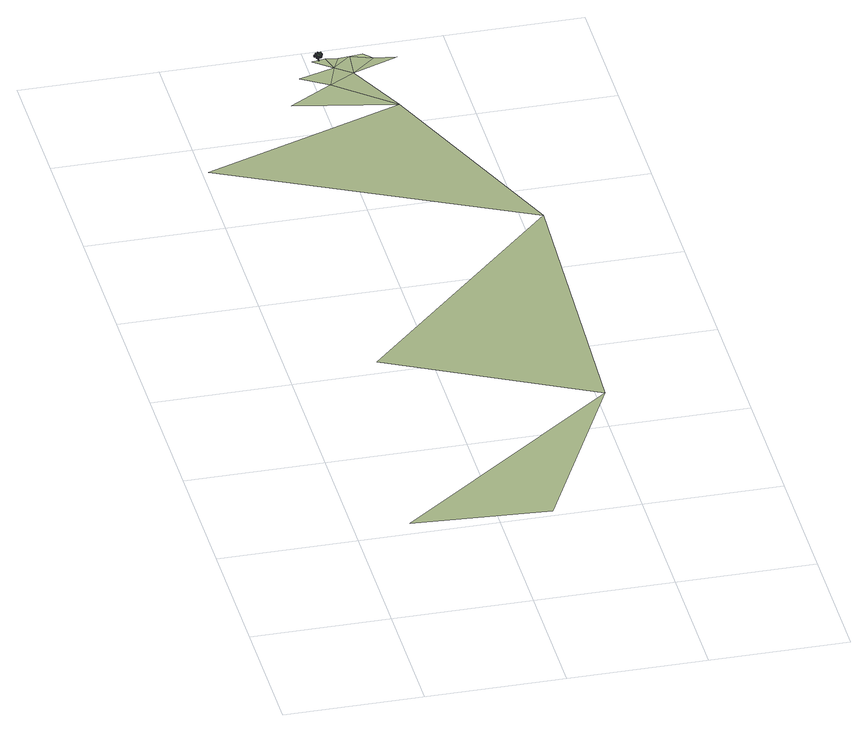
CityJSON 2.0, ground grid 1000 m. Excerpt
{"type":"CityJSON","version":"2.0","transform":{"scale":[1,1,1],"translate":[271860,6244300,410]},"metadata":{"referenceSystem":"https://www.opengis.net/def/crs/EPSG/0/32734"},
"CityObjects":{
"tree1":{"type":"SolitaryVegetationObject","attributes":{"height":2.1,"width":0.18,"group":"standard","type":"broadleaf","footprint":[263493.34,6242569.21],"ground_height":28.87},"geometry":[{"type":"MultiSurface","lod":"2","boundaries":[[[0,1,2]],[[3,4,5]],[[0,6,7]],[[8,9,6]],[[9,10,11]],[[3,12,13]],[[2,8,0]],[[14,15,8]],[[15,16,10]],[[17,18,19]],[[2,20,14]],[[20,21,14]],[[22,16,21]],[[23,24,25]],[[7,20,1]],[[22,26,9]],[[9,23,22]],[[11,27,23]],[[28,29,30]],[[25,31,32]],[[33,34,35]],[[5,36,37]],[[38,39,40]],[[34,41,35]],[[28,38,34]],[[31,41,29]],[[39,42,43]],[[41,44,29]],[[29,39,30]],[[41,40,45]],[[40,42,45]],[[39,42,40]],[[46,47,48]],[[11,46,49]],[[11,12,3]],[[10,13,46]],[[50,51,52]],[[49,48,53]],[[12,53,50]],[[12,47,13]],[[50,52,47]],[[47,54,48]],[[53,54,51]],[[51,55,56]],[[51,55,52]],[[57,58,59]],[[19,60,61]],[[62,60,57]],[[17,57,63]],[[10,17,32]],[[10,61,62]],[[16,19,61]],[[32,19,25]],[[59,64,65]],[[63,66,18]],[[18,58,60]],[[63,59,67]],[[65,68,69]],[[67,70,66]],[[58,70,64]],[[59,70,67]],[[68,71,69]],[[70,68,64]],[[70,69,71]],[[72,73,74]],[[22,74,73]],[[9,72,6]],[[20,72,74]],[[75,76,77]],[[33,78,79]],[[33,28,34]],[[80,32,31]],[[33,36,81]],[[79,75,77]],[[27,37,75]],[[75,82,83]],[[77,84,36]],[[37,84,82]],[[84,85,82]],[[76,86,87]],[[83,85,86]],[[79,24,27]],[[79,78,24]],[[78,25,24]],[[5,80,81]],[[5,4,80]],[[4,32,80]],[[0,7,1]],[[0,8,6]],[[8,15,9]],[[9,15,10]],[[13,32,4]],[[4,3,13]],[[2,14,8]],[[14,21,15]],[[15,21,16]],[[17,63,18]],[[2,1,20]],[[20,22,21]],[[22,23,16]],[[25,16,23]],[[23,27,24]],[[7,6,20]],[[22,73,26]],[[9,11,23]],[[11,3,27]],[[28,31,29]],[[25,35,31]],[[35,25,78]],[[78,33,35]],[[37,3,5]],[[5,81,36]],[[38,30,39]],[[34,38,41]],[[28,30,38]],[[31,35,41]],[[39,44,42]],[[41,45,44]],[[29,44,39]],[[41,38,40]],[[44,45,42]],[[46,13,47]],[[11,10,46]],[[11,49,12]],[[10,32,13]],[[50,53,51]],[[49,46,48]],[[12,49,53]],[[12,50,47]],[[54,52,55]],[[47,52,54]],[[53,48,54]],[[51,54,55]],[[57,60,58]],[[19,18,60]],[[62,61,60]],[[17,62,57]],[[10,62,17]],[[10,16,61]],[[16,25,19]],[[32,17,19]],[[59,58,64]],[[63,67,66]],[[18,66,58]],[[63,57,59]],[[65,64,68]],[[58,66,70]],[[59,65,70]],[[68,88,71]],[[70,71,88]],[[70,88,68]],[[70,65,69]],[[72,26,73]],[[22,20,74]],[[9,26,72]],[[20,6,72]],[[75,83,76]],[[33,81,28]],[[28,81,31]],[[81,80,31]],[[33,77,36]],[[77,33,79]],[[79,27,75]],[[27,3,37]],[[84,76,87]],[[75,37,82]],[[77,76,84]],[[37,36,84]],[[86,85,87]],[[84,87,85]],[[76,83,86]],[[83,82,85]],[[89,90,91]],[[92,93,94]],[[95,96,97]],[[89,91,97]],[[98,99,100]],[[101,102,103]],[[104,105,106]],[[98,100,106]],[[107,108,109]],[[110,111,112]],[[113,114,115]],[[107,109,115]],[[116,117,118]],[[119,120,121]],[[122,123,124]],[[116,118,124]],[[125,126,127]],[[128,129,130]],[[131,132,133]],[[125,127,133]],[[134,135,136]],[[137,138,139]],[[140,141,142]],[[134,136,142]],[[143,144,145]],[[146,147,148]],[[149,150,151]],[[143,145,151]],[[152,153,154]],[[155,156,157]],[[158,159,160]],[[152,154,160]],[[161,162,163]],[[164,165,166]],[[167,168,169]],[[161,163,169]],[[170,171,172]],[[173,174,175]],[[176,177,178]],[[170,172,178]],[[179,180,181]],[[182,183,184]],[[185,186,187]],[[179,181,187]],[[188,189,190]],[[191,192,193]],[[194,195,196]],[[188,190,196]],[[197,198,199]],[[200,201,202]],[[203,204,205]],[[197,199,205]],[[206,207,208]],[[209,210,211]],[[212,213,214]],[[206,208,214]],[[215,216,217]],[[218,219,220]],[[221,222,223]],[[215,217,223]],[[224,225,226]],[[227,228,229]],[[230,231,232]],[[224,226,232]],[[233,234,235]],[[236,237,238]],[[239,240,241]],[[233,235,241]],[[242,243,244]],[[245,246,247]],[[248,249,250]],[[242,244,250]],[[251,252,253]],[[254,255,256]],[[257,258,259]],[[251,253,259]],[[260,261,262]],[[263,264,265]],[[266,267,268]],[[260,262,268]],[[269,270,271]],[[272,273,274]],[[275,276,277]],[[269,271,277]],[[278,279,280]],[[281,282,283]],[[284,285,286]],[[278,280,286]],[[287,288,289]],[[290,291,292]],[[293,294,295]],[[287,289,295]],[[296,297,298]],[[299,300,301]],[[302,303,304]],[[296,298,304]],[[305,306,307]],[[308,309,310]],[[311,312,313]],[[305,307,313]],[[314,315,316]],[[317,318,319]],[[320,321,322]],[[314,316,322]],[[323,324,325]],[[326,327,328]],[[329,330,331]],[[323,325,331]],[[332,333,334]],[[335,336,337]],[[338,339,340]],[[332,334,340]],[[341,342,343]],[[344,345,346]],[[347,348,349]],[[341,343,349]],[[350,351,352]],[[353,354,355]],[[356,357,358]],[[350,352,358]],[[359,360,361]],[[362,363,364]],[[365,366,367]],[[359,361,367]],[[368,369,370]],[[371,372,373]],[[374,375,376]],[[368,370,376]],[[377,378,379]],[[380,381,382]],[[383,384,385]],[[377,379,385]],[[386,387,388]],[[389,390,391]],[[392,393,394]],[[386,388,394]],[[395,396,397]],[[398,399,400]],[[401,402,403]],[[395,397,403]],[[404,405,406]],[[407,408,409]],[[410,411,412]],[[404,406,412]],[[412,409,410]],[[412,406,409]],[[406,407,409]],[[412,405,404]],[[412,411,405]],[[411,413,405]],[[409,411,410]],[[409,408,411]],[[408,413,411]],[[406,408,407]],[[406,405,408]],[[405,413,408]],[[403,400,401]],[[403,397,400]],[[397,398,400]],[[403,396,395]],[[403,402,396]],[[402,414,396]],[[400,402,401]],[[400,399,402]],[[399,414,402]],[[397,399,398]],[[397,396,399]],[[396,414,399]],[[394,391,392]],[[394,388,391]],[[388,389,391]],[[394,387,386]],[[394,393,387]],[[393,415,387]],[[391,393,392]],[[391,390,393]],[[390,415,393]],[[388,390,389]],[[388,387,390]],[[387,415,390]],[[385,382,383]],[[385,379,382]],[[379,380,382]],[[385,378,377]],[[385,384,378]],[[384,416,378]],[[382,384,383]],[[382,381,384]],[[381,416,384]],[[379,381,380]],[[379,378,381]],[[378,416,381]],[[376,373,374]],[[376,370,373]],[[370,371,373]],[[376,369,368]],[[376,375,369]],[[375,417,369]],[[373,375,374]],[[373,372,375]],[[372,417,375]],[[370,372,371]],[[370,369,372]],[[369,417,372]],[[367,364,365]],[[367,361,364]],[[361,362,364]],[[367,360,359]],[[367,366,360]],[[366,418,360]],[[364,366,365]],[[364,363,366]],[[363,418,366]],[[361,363,362]],[[361,360,363]],[[360,418,363]],[[358,355,356]],[[358,352,355]],[[352,353,355]],[[358,351,350]],[[358,357,351]],[[357,419,351]],[[355,357,356]],[[355,354,357]],[[354,419,357]],[[352,354,353]],[[352,351,354]],[[351,419,354]],[[349,346,347]],[[349,343,346]],[[343,344,346]],[[349,342,341]],[[349,348,342]],[[348,420,342]],[[346,348,347]],[[346,345,348]],[[345,420,348]],[[343,345,344]],[[343,342,345]],[[342,420,345]],[[340,337,338]],[[340,334,337]],[[334,335,337]],[[340,333,332]],[[340,339,333]],[[339,421,333]],[[337,339,338]],[[337,336,339]],[[336,421,339]],[[334,336,335]],[[334,333,336]],[[333,421,336]],[[331,328,329]],[[331,325,328]],[[325,326,328]],[[331,324,323]],[[331,330,324]],[[330,422,324]],[[328,330,329]],[[328,327,330]],[[327,422,330]],[[325,327,326]],[[325,324,327]],[[324,422,327]],[[322,319,320]],[[322,316,319]],[[316,317,319]],[[322,315,314]],[[322,321,315]],[[321,423,315]],[[319,321,320]],[[319,318,321]],[[318,423,321]],[[316,318,317]],[[316,315,318]],[[315,423,318]],[[313,310,311]],[[313,307,310]],[[307,308,310]],[[313,306,305]],[[313,312,306]],[[312,424,306]],[[310,312,311]],[[310,309,312]],[[309,424,312]],[[307,309,308]],[[307,306,309]],[[306,424,309]],[[304,301,302]],[[304,298,301]],[[298,299,301]],[[304,297,296]],[[304,303,297]],[[303,425,297]],[[301,303,302]],[[301,300,303]],[[300,425,303]],[[298,300,299]],[[298,297,300]],[[297,425,300]],[[295,292,293]],[[295,289,292]],[[289,290,292]],[[295,288,287]],[[295,294,288]],[[294,426,288]],[[292,294,293]],[[292,291,294]],[[291,426,294]],[[289,291,290]],[[289,288,291]],[[288,426,291]],[[286,283,284]],[[286,280,283]],[[280,281,283]],[[286,279,278]],[[286,285,279]],[[285,427,279]],[[283,285,284]],[[283,282,285]],[[282,427,285]],[[280,282,281]],[[280,279,282]],[[279,427,282]],[[277,274,275]],[[277,271,274]],[[271,272,274]],[[277,270,269]],[[277,276,270]],[[276,428,270]],[[274,276,275]],[[274,273,276]],[[273,428,276]],[[271,273,272]],[[271,270,273]],[[270,428,273]],[[268,265,266]],[[268,262,265]],[[262,263,265]],[[268,261,260]],[[268,267,261]],[[267,429,261]],[[265,267,266]],[[265,264,267]],[[264,429,267]],[[262,264,263]],[[262,261,264]],[[261,429,264]],[[259,256,257]],[[259,253,256]],[[253,254,256]],[[259,252,251]],[[259,258,252]],[[258,430,252]],[[256,258,257]],[[256,255,258]],[[255,430,258]],[[253,255,254]],[[253,252,255]],[[252,430,255]],[[250,247,248]],[[250,244,247]],[[244,245,247]],[[250,243,242]],[[250,249,243]],[[249,431,243]],[[247,249,248]],[[247,246,249]],[[246,431,249]],[[244,246,245]],[[244,243,246]],[[243,431,246]],[[241,238,239]],[[241,235,238]],[[235,236,238]],[[241,234,233]],[[241,240,234]],[[240,432,234]],[[238,240,239]],[[238,237,240]],[[237,432,240]],[[235,237,236]],[[235,234,237]],[[234,432,237]],[[232,229,230]],[[232,226,229]],[[226,227,229]],[[232,225,224]],[[232,231,225]],[[231,433,225]],[[229,231,230]],[[229,228,231]],[[228,433,231]],[[226,228,227]],[[226,225,228]],[[225,433,228]],[[223,220,221]],[[223,217,220]],[[217,218,220]],[[223,216,215]],[[223,222,216]],[[222,434,216]],[[220,222,221]],[[220,219,222]],[[219,434,222]],[[217,219,218]],[[217,216,219]],[[216,434,219]],[[214,211,212]],[[214,208,211]],[[208,209,211]],[[214,207,206]],[[214,213,207]],[[213,435,207]],[[211,213,212]],[[211,210,213]],[[210,435,213]],[[208,210,209]],[[208,207,210]],[[207,435,210]],[[205,202,203]],[[205,199,202]],[[199,200,202]],[[205,198,197]],[[205,204,198]],[[204,436,198]],[[202,204,203]],[[202,201,204]],[[201,436,204]],[[199,201,200]],[[199,198,201]],[[198,436,201]],[[196,193,194]],[[196,190,193]],[[190,191,193]],[[196,189,188]],[[196,195,189]],[[195,437,189]],[[193,195,194]],[[193,192,195]],[[192,437,195]],[[190,192,191]],[[190,189,192]],[[189,437,192]],[[187,184,185]],[[187,181,184]],[[181,182,184]],[[187,180,179]],[[187,186,180]],[[186,438,180]],[[184,186,185]],[[184,183,186]],[[183,438,186]],[[181,183,182]],[[181,180,183]],[[180,438,183]],[[178,175,176]],[[178,172,175]],[[172,173,175]],[[178,171,170]],[[178,177,171]],[[177,439,171]],[[175,177,176]],[[175,174,177]],[[174,439,177]],[[172,174,173]],[[172,171,174]],[[171,439,174]],[[169,166,167]],[[169,163,166]],[[163,164,166]],[[169,162,161]],[[169,168,162]],[[168,440,162]],[[166,168,167]],[[166,165,168]],[[165,440,168]],[[163,165,164]],[[163,162,165]],[[162,440,165]],[[160,157,158]],[[160,154,157]],[[154,155,157]],[[160,153,152]],[[160,159,153]],[[159,441,153]],[[157,159,158]],[[157,156,159]],[[156,441,159]],[[154,156,155]],[[154,153,156]],[[153,441,156]],[[151,148,149]],[[151,145,148]],[[145,146,148]],[[151,144,143]],[[151,150,144]],[[150,442,144]],[[148,150,149]],[[148,147,150]],[[147,442,150]],[[145,147,146]],[[145,144,147]],[[144,442,147]],[[142,139,140]],[[142,136,139]],[[136,137,139]],[[142,135,134]],[[142,141,135]],[[141,443,135]],[[139,141,140]],[[139,138,141]],[[138,443,141]],[[136,138,137]],[[136,135,138]],[[135,443,138]],[[133,130,131]],[[133,127,130]],[[127,128,130]],[[133,126,125]],[[133,132,126]],[[132,444,126]],[[130,132,131]],[[130,129,132]],[[129,444,132]],[[127,129,128]],[[127,126,129]],[[126,444,129]],[[124,121,122]],[[124,118,121]],[[118,119,121]],[[124,117,116]],[[124,123,117]],[[123,445,117]],[[121,123,122]],[[121,120,123]],[[120,445,123]],[[118,120,119]],[[118,117,120]],[[117,445,120]],[[115,112,113]],[[115,109,112]],[[109,110,112]],[[115,108,107]],[[115,114,108]],[[114,446,108]],[[112,114,113]],[[112,111,114]],[[111,446,114]],[[109,111,110]],[[109,108,111]],[[108,446,111]],[[106,103,104]],[[106,100,103]],[[100,101,103]],[[106,99,98]],[[106,105,99]],[[105,447,99]],[[103,105,104]],[[103,102,105]],[[102,447,105]],[[100,102,101]],[[100,99,102]],[[99,447,102]],[[97,94,95]],[[97,91,94]],[[91,92,94]],[[97,90,89]],[[97,96,90]],[[96,448,90]],[[94,96,95]],[[94,93,96]],[[93,448,96]],[[91,93,92]],[[91,90,93]],[[90,448,93]]]}]},
"terrain1":{"type":"TINRelief","geometry":[{"type":"CompositeSurface","lod":"1","boundaries":[[[449,450,451]],[[452,451,453]],[[454,455,453]],[[454,456,457]],[[458,459,456]],[[460,458,461]],[[458,456,462]],[[462,456,454]],[[463,461,458]],[[462,464,458]],[[463,458,464]],[[465,464,462]],[[465,466,464]],[[462,467,465]]]}]}
},
"vertices":[
[1098,6889,10],[1091,6883,10],[1091,6889,10],[1096,6886,34],[1096,6887,34],[1096,6886,35],[1097,6886,16],[1098,6883,10],[1096,6890,16],[1096,6887,21],[1095,6888,30],[1097,6886,30],[1102,6889,35],[1102,6890,35],[1092,6890,16],[1096,6890,22],[1093,6888,28],[1094,6892,33],[1092,6897,37],[1093,6891,33],[1093,6885,16],[1093,6889,22],[1093,6886,22],[1094,6885,27],[1093,6885,33],[1093,6886,33],[1095,6886,21],[1094,6884,33],[1091,6886,42],[1085,6887,50],[1085,6886,50],[1091,6887,41],[1095,6888,33],[1093,6884,35],[1090,6885,41],[1089,6886,40],[1099,6880,37],[1099,6880,35],[1085,6885,49],[1075,6886,48],[1074,6885,47],[1085,6886,49],[1069,6886,51],[1069,6886,52],[1074,6887,47],[1074,6886,47],[1103,6890,33],[1106,6890,40],[1107,6890,39],[1103,6889,33],[1106,6889,40],[1106,6888,46],[1104,6888,46],[1107,6889,39],[1105,6889,45],[1110,6889,50],[1111,6889,50],[1094,6898,35],[1092,6902,36],[1094,6902,36],[1092,6897,35],[1093,6892,30],[1095,6892,31],[1094,6897,37],[1092,6905,34],[1094,6905,34],[1092,6902,37],[1093,6902,37],[1092,6910,36],[1093,6910,36],[1093,6906,35],[1093,6910,37],[1095,6885,20],[1094,6885,21],[1093,6884,20],[1098,6879,35],[1101,6874,40],[1097,6879,36],[1093,6885,34],[1094,6884,34],[1095,6887,35],[1095,6886,36],[1103,6875,39],[1102,6874,39],[1102,6875,40],[1104,6872,46],[1103,6871,45],[1103,6872,46],[1092,6910,37],[1119,6892,54],[1115,6884,61],[1120,6888,47],[1115,6883,43],[1112,6875,49],[1109,6888,42],[1105,6892,48],[1101,6885,54],[1112,6896,51],[1076,6891,51],[1077,6880,53],[1071,6892,45],[1063,6889,44],[1064,6878,45],[1060,6892,51],[1063,6891,58],[1064,6880,60],[1070,6894,57],[1084,6874,54],[1088,6868,46],[1079,6879,51],[1072,6877,47],[1075,6870,39],[1069,6872,53],[1073,6866,57],[1075,6859,49],[1079,6870,59],[1106,6868,74],[1107,6878,70],[1098,6866,74],[1092,6867,68],[1093,6877,64],[1096,6862,63],[1104,6863,60],[1105,6873,56],[1108,6863,68],[1091,6862,68],[1090,6867,77],[1083,6861,65],[1077,6866,65],[1076,6871,74],[1081,6871,60],[1088,6875,61],[1088,6880,70],[1092,6868,62],[1106,6878,44],[1099,6874,45],[1108,6879,49],[1110,6876,53],[1103,6872,55],[1113,6872,50],[1111,6869,45],[1105,6865,47],[1110,6874,42],[1113,6891,63],[1119,6888,65],[1113,6893,58],[1114,6889,53],[1120,6885,54],[1109,6886,54],[1108,6883,59],[1115,6879,61],[1108,6887,63],[1078,6890,51],[1070,6897,53],[1083,6892,45],[1086,6900,44],[1079,6907,45],[1090,6899,51],[1088,6898,58],[1080,6906,60],[1084,6891,57],[1085,6912,51],[1091,6921,53],[1088,6908,45],[1095,6905,44],[1102,6914,45],[1096,6901,51],[1094,6904,58],[1101,6912,60],[1087,6906,57],[1107,6890,56],[1097,6894,58],[1110,6894,50],[1111,6902,49],[1102,6906,50],[1115,6903,56],[1113,6901,63],[1104,6905,65],[1112,6893,62],[1096,6908,60],[1104,6900,61],[1092,6906,54],[1088,6899,53],[1095,6891,54],[1083,6899,60],[1086,6900,67],[1093,6892,69],[1091,6907,66],[1082,6902,59],[1090,6894,61],[1078,6900,53],[1074,6893,52],[1081,6885,53],[1069,6893,59],[1072,6894,66],[1079,6886,68],[1076,6901,65],[1106,6887,78],[1097,6889,73],[1109,6880,75],[1111,6879,67],[1102,6881,62],[1115,6886,67],[1113,6893,68],[1105,6895,63],[1111,6892,76],[1090,6918,46],[1081,6915,42],[1094,6912,50],[1095,6905,46],[1087,6901,42],[1100,6908,41],[1098,6913,35],[1089,6909,30],[1096,6919,40],[1089,6888,73],[1094,6892,74],[1088,6888,68],[1092,6887,64],[1097,6891,65],[1093,6882,66],[1095,6881,71],[1100,6885,72],[1091,6883,73],[1095,6886,55],[1100,6891,56],[1094,6886,50],[1098,6886,46],[1103,6890,47],[1099,6881,48],[1101,6880,53],[1106,6884,54],[1097,6882,55],[1085,6896,55],[1090,6901,56],[1084,6896,50],[1088,6895,46],[1093,6900,47],[1089,6891,48],[1091,6890,52],[1096,6894,53],[1087,6892,55],[1084,6901,45],[1090,6902,48],[1082,6905,44],[1084,6909,41],[1090,6910,44],[1085,6906,37],[1088,6901,37],[1094,6903,40],[1085,6899,41],[1087,6888,69],[1094,6888,71],[1085,6893,70],[1087,6897,69],[1093,6898,71],[1088,6896,64],[1090,6893,61],[1096,6893,64],[1088,6889,64],[1087,6867,59],[1094,6867,61],[1085,6872,60],[1087,6876,58],[1093,6877,61],[1088,6876,53],[1090,6872,51],[1096,6872,53],[1088,6868,53],[1087,6877,63],[1094,6877,66],[1085,6881,64],[1087,6886,63],[1093,6886,66],[1088,6885,58],[1090,6881,56],[1096,6881,58],[1088,6877,58],[1081,6866,56],[1081,6861,61],[1084,6870,57],[1089,6869,58],[1090,6864,63],[1090,6866,53],[1088,6862,52],[1088,6857,57],[1083,6864,52],[1104,6890,62],[1105,6885,67],[1108,6893,62],[1113,6893,63],[1114,6888,68],[1114,6890,59],[1111,6886,57],[1112,6881,62],[1107,6888,58],[1082,6884,65],[1083,6879,70],[1086,6887,65],[1091,6887,66],[1092,6882,71],[1092,6884,62],[1089,6880,60],[1090,6875,65],[1085,6882,61],[1086,6883,47],[1087,6878,52],[1090,6886,48],[1095,6886,49],[1096,6881,54],[1096,6883,44],[1094,6879,43],[1094,6874,47],[1089,6881,43],[1096,6877,56],[1096,6873,61],[1099,6881,57],[1104,6880,58],[1105,6876,63],[1105,6878,53],[1103,6873,52],[1103,6869,56],[1098,6875,52],[1083,6899,46],[1083,6895,51],[1087,6903,47],[1092,6902,48],[1092,6898,53],[1092,6899,44],[1090,6895,42],[1091,6890,47],[1085,6897,42],[1106,6873,53],[1112,6870,50],[1102,6872,49],[1101,6867,48],[1107,6864,45],[1100,6865,52],[1103,6865,56],[1109,6862,54],[1104,6870,56],[1104,6867,58],[1106,6863,60],[1107,6869,57],[1110,6868,55],[1112,6864,57],[1108,6867,52],[1105,6865,52],[1107,6860,54],[1103,6866,55],[1104,6865,52],[1106,6861,54],[1107,6867,51],[1110,6866,49],[1112,6862,50],[1108,6865,46],[1105,6862,45],[1107,6858,47],[1103,6864,48],[1099,6861,61],[1101,6856,63],[1102,6863,60],[1105,6862,58],[1107,6857,60],[1103,6861,55],[1100,6858,55],[1102,6854,56],[1098,6860,57],[1091,6869,60],[1086,6866,62],[1090,6871,56],[1087,6874,56],[1082,6873,58],[1089,6877,59],[1090,6876,63],[1085,6874,66],[1092,6872,62],[1082,6863,57],[1078,6861,61],[1080,6865,53],[1077,6868,53],[1073,6867,57],[1079,6871,55],[1081,6871,59],[1077,6869,63],[1084,6867,58],[1118,6884,49],[1123,6887,50],[1115,6885,52],[1113,6889,53],[1118,6893,54],[1112,6890,49],[1114,6890,45],[1119,6893,46],[1116,6886,46],[1114,6882,48],[1117,6884,44],[1113,6884,51],[1112,6889,51],[1115,6891,47],[1108,6888,49],[1107,6886,45],[1110,6888,41],[1110,6882,46],[1076,6863,67],[1076,6862,61],[1079,6866,68],[1079,6870,66],[1079,6870,60],[1075,6871,67],[1071,6869,66],[1071,6869,61],[1073,6865,68],[1075,6867,57],[1116,6890,42],[1122,6893,50],[1073,6865,62],[1082,6870,63],[1104,6853,61],[1109,6858,52],[1109,6860,58],[1112,6864,49],[1089,6892,53],[1102,6870,63],[1093,6875,54],[1089,6876,72],[1110,6882,69],[1087,6859,63],[1098,6881,65],[1098,6872,60],[1098,6893,70],[1095,6906,46],[1096,6900,53],[1106,6890,53],[1100,6892,71],[1081,6906,35],[1096,6889,63],[1087,6884,61],[1101,6890,62],[1095,6904,58],[1101,6920,54],[1072,6908,54],[1122,6882,61],[1099,6868,50],[1084,6876,79],[1102,6881,61],[1081,6862,40],[1069,6874,54],[1107,6877,59],
[184,243,608],[1137,4,720],[1863,1549,589],[497,2573,390],[2078,4313,240],[1495,6169,49],[6,5547,114],[1095,6526,41],[769,6307,57],[1172,6751,23],[909,6674,24],[1046,6881,9],[1142,6893,10],[1288,6664,23],[1230,6884,10],[1313,6890,10],[1470,6838,7],[1407,6904,7],[1625,6797,16]
]}
